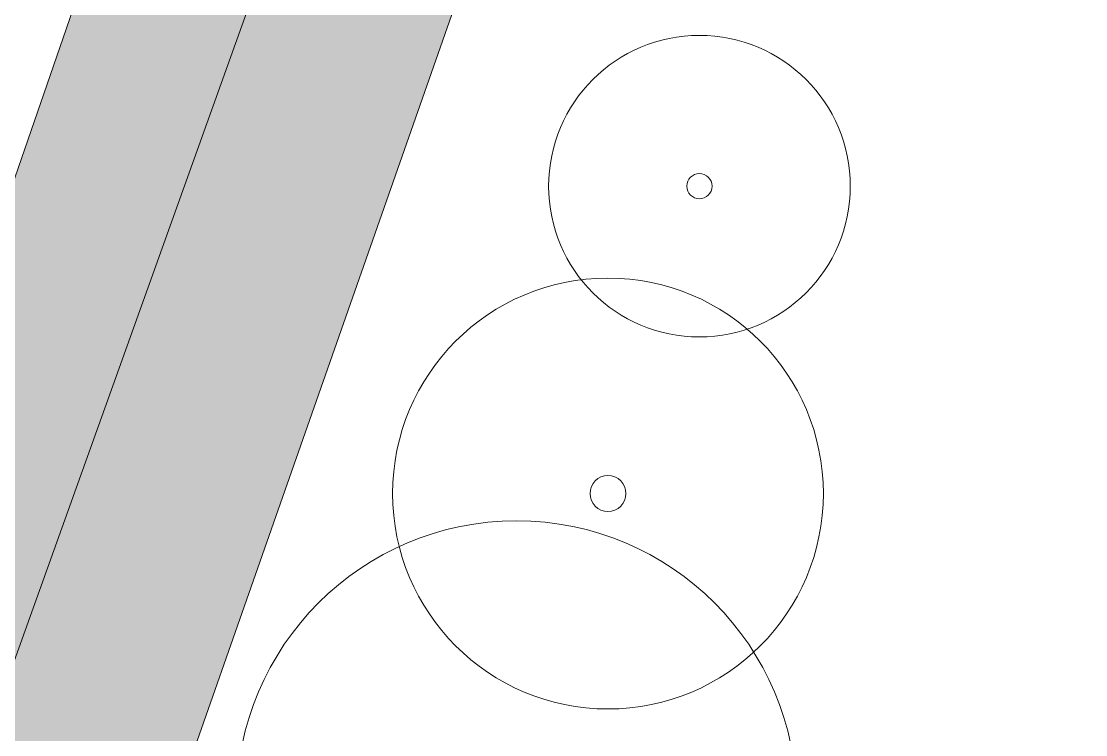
# Model space of a CAD drawing. Header units: metres. Extents: x -3 to 687, y -1 to 1371.
# Drawn here: x 263.38 to 288.09, y 27.1 to 43.65 of the extents above; entities that cross this region are included whole.
import ezdxf

# ---------------------------------------------------------------- set-up
doc = ezdxf.new("R2010")
doc.units = ezdxf.units.M
doc.header["$MEASUREMENT"] = 0
for name, color, linetype, lineweight, true_color in [('TPX_VEGETATION_TREES_INDIVIDUAL', 7, 'CONTINUOUS', 0, 0x136734), ('TPX_WATERWAYS', 7, 'CONTINUOUS', 0, 0x7aafdf), ('TPX_WATERWAYS_HATCH', 7, 'CONTINUOUS', 0, 0x7aafdf)]:
    doc.layers.add(name, color=color, linetype=linetype, lineweight=lineweight, true_color=true_color)

# ---------------------------------------------------------------- blocks, each defined once
blk = doc.blocks.new('TREETR004_CR050')
at = {"layer": 'TPX_VEGETATION_TREES_INDIVIDUAL'}
for radius in [5, 0.417]:
    blk.add_circle((0, 0, 0.036), radius, dxfattribs=at)
blk = doc.blocks.new('TREETR005_CR065')
at = {"layer": 'TPX_VEGETATION_TREES_INDIVIDUAL'}
for radius in [6.5, 0.542]:
    blk.add_circle((0, 0, 0.036), radius, dxfattribs=at)
blk = doc.blocks.new('TREETR003_CR035')
at = {"layer": 'TPX_VEGETATION_TREES_INDIVIDUAL'}
for radius in [3.5, 0.292]:
    blk.add_circle((0, 0, 0.036), radius, dxfattribs=at)

msp = doc.modelspace()

# ---------------------------------------------------------------- hatches: boundary and pattern name
at = {"layer": 'TPX_WATERWAYS_HATCH'}
msp.add_hatch(color=256, dxfattribs=at).paths.add_polyline_path([(297.46, 139.13), (249.405, 0), (257.973, 0), (258.402, 1.143), (304.441, 132.401), (300.41, 136.264), (297.46, 139.13)])

# ---------------------------------------------------------------- linework, layer by layer
at = {"layer": 'TPX_WATERWAYS', "elevation": 0.006}
msp.add_lwpolyline([(297.46, 139.13), (249.405, 0), (257.973, 0), (258.402, 1.143), (304.441, 132.401), (300.41, 136.264)], close=True, dxfattribs=at)
at = {"layer": 'TPX_WATERWAYS', "elevation": 0.009}
msp.add_lwpolyline([(300.41, 136.264), (278.937, 72.66), (252.89, 0)], dxfattribs=at)

# ---------------------------------------------------------------- block references
at = {"layer": 'TPX_VEGETATION_TREES_INDIVIDUAL'}
for name, p in [('TREETR003_CR035', (279.125, 39.827, 0.036)), ('TREETR004_CR050', (277.002, 32.694, 0.036)), ('TREETR005_CR065', (274.879, 25.56, 0.036))]:
    msp.add_blockref(name, p, dxfattribs=at)

doc.saveas('drawing.dxf')
